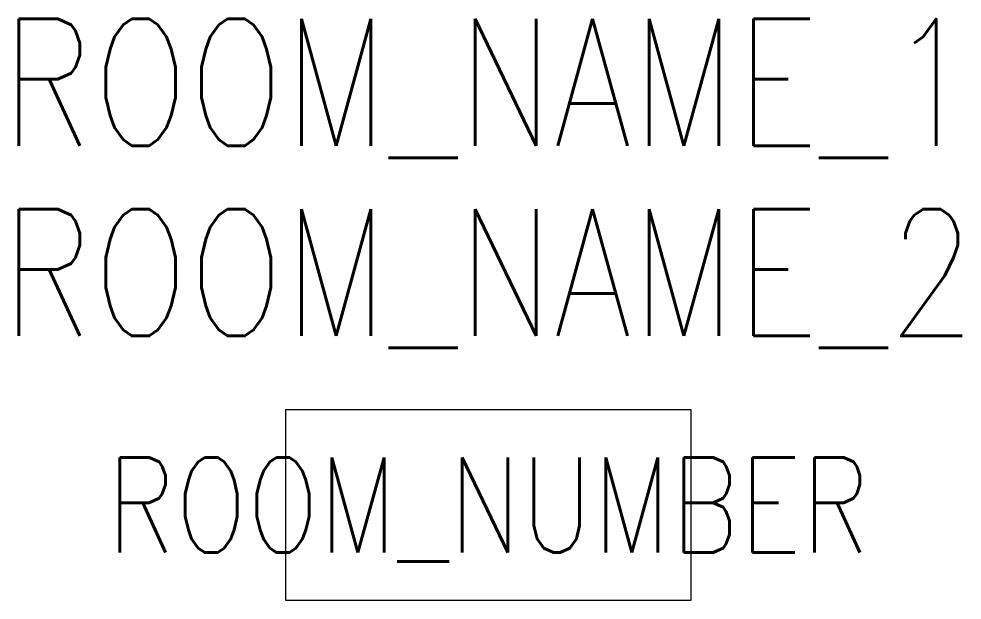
# Model space of a CAD drawing. Header units: inches. Extents: x -0.463 to 0.467, y -0.094 to 0.479.
import ezdxf
from ezdxf.enums import TextEntityAlignment as Align

# ---------------------------------------------------------------- set-up
doc = ezdxf.new("R2010")
doc.units = ezdxf.units.IN
doc.header["$LTSCALE"] = 0.5
doc.header["$MEASUREMENT"] = 0
doc.styles.add('NOTES', font='romans.shx', dxfattribs={"width": 0.8})

msp = doc.modelspace()

# ---------------------------------------------------------------- linework, layer by layer
msp.add_lwpolyline([(-0.2, -0.09375), (0.2, -0.09375), (0.2, 0.09375), (-0.2, 0.09375)], close=True)

# ---------------------------------------------------------------- texts
at = {"style": 'NOTES', "width": 0.8}
for tag, text, height, p in [('ROOM_NAME_1', '', 0.125, (0, 0.41667)), ('ROOM_NAME_2', 'ROOM', 0.125, (0, 0.22917)), ('ROOM_NUMBER', '100', 0.09375, (0, 0))]:
    msp.add_attdef(tag, text=text, height=height, dxfattribs=at).set_placement(p, align=Align.MIDDLE_CENTER)

doc.saveas('drawing.dxf')
